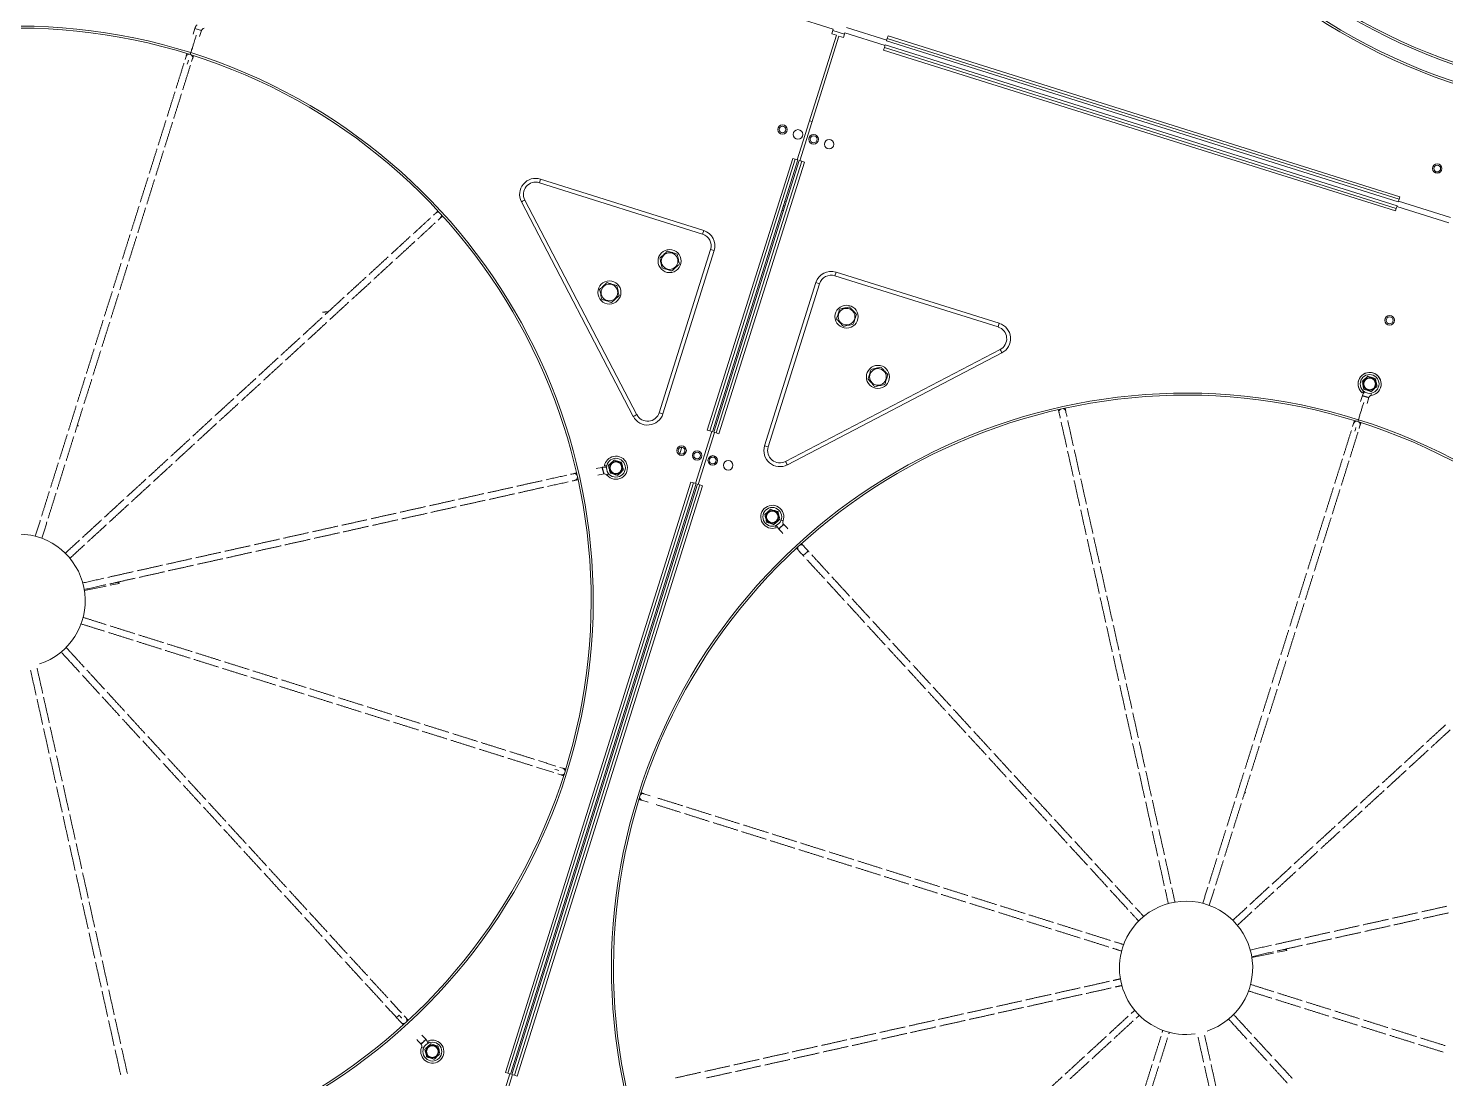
# Model space of a CAD drawing. Header units: metres. Extents: x -17822 to 152406, y -4219 to 19791.
# Drawn here: x 117004.2 to 117108.5, y 6335.2 to 6412.4 of the extents above; entities that cross this region are included whole.
import ezdxf

# ---------------------------------------------------------------- set-up
doc = ezdxf.new("R2010")
doc.units = ezdxf.units.M
doc.header["$LTSCALE"] = 100
doc.header["$MEASUREMENT"] = 0
doc.layers.get('0').update_dxf_attribs({"color": 9, "lineweight": 9})
doc.layers.add('Chiller', color=32, linetype='Continuous', lineweight=9)

# ---------------------------------------------------------------- blocks, each defined once
blk = doc.blocks.new('Chiller')
at = {"layer": 'Chiller', "linetype": 'Continuous'}
for p, q in [((447.13, -18.65), (450.09, -19.58)), ((403.01, -19.95), (403.15, -19.51)), ((403.63, -19.66), (403.15, -19.51)), ((403.62, -19.68), (403.15, -19.53)), ((403.63, -19.66), (403.49, -20.1)), ((449.99, -19.91), (450.09, -19.58)), ((450.92, -19.94), (450.06, -19.67)), ((454.03, -20.39), (451.07, -19.46)), ((403.01, -20.78), (402.97, -20.92)), ((403.01, -20.78), (403.03, -20.73)), ((403.07, -20.59), (403.03, -20.73)), ((403.07, -20.59), (403.09, -20.55)), ((403.13, -20.41), (403.09, -20.55)), ((403.13, -20.41), (403.14, -20.36)), ((403.19, -20.22), (403.14, -20.36)), ((403.19, -20.22), (403.21, -20.17)), ((403.25, -20.02), (403.21, -20.17)), ((450.32, -20.01), (447.44, -29.17)), ((450.51, -20.08), (447.64, -29.24)), ((449.99, -19.91), (450.32, -20.01)), ((450.84, -20.18), (450.51, -20.08)), ((450.84, -20.18), (450.95, -19.85)), ((453.91, -20.78), (450.95, -19.85)), ((453.92, -20.73), (453.86, -20.92)), ((453.92, -20.73), (491.56, -32.56)), ((454.01, -20.44), (454.07, -20.25)), ((491.65, -32.27), (454.01, -20.44)), ((454.07, -20.25), (454.13, -20.06)), ((491.71, -32.08), (454.07, -20.25)), ((454.13, -20.06), (491.77, -31.89)), ((402.44, -21.79), (402.5, -21.58)), ((402.67, -21.86), (402.63, -22.01)), ((402.81, -21.43), (402.85, -21.29)), ((402.9, -21.15), (402.85, -21.29)), ((402.9, -21.15), (402.91, -21.1)), ((402.96, -20.96), (402.91, -21.1)), ((402.98, -21.73), (402.91, -21.94)), ((402.96, -20.96), (402.97, -20.92)), ((453.86, -20.92), (453.8, -21.11)), ((491.44, -32.94), (453.8, -21.11)), ((453.86, -20.92), (491.5, -32.75)), ((402.63, -22.01), (402.58, -22.15)), ((448.54, -26.37), (448.34, -26.31)), ((447.11, -29.07), (440.82, -49.05)), ((447.3, -29.13), (441.02, -49.11)), ((447.11, -29.07), (447.3, -29.13)), ((447.3, -29.13), (447.49, -29.19)), ((447.49, -29.19), (441.21, -49.17)), ((441.3, -49.2), (447.58, -29.22)), ((441.49, -49.26), (447.78, -29.28)), ((441.68, -49.32), (447.97, -29.34)), ((447.78, -29.28), (447.58, -29.22)), ((447.97, -29.34), (447.78, -29.28)), ((428.56, -30.59), (428.48, -30.86)), ((440.48, -34.64), (428.48, -30.86)), ((428.56, -30.59), (440.57, -34.37)), ((435.39, -48.05), (427.16, -32.27)), ((427.41, -32.14), (435.64, -47.92)), ((446.62, -32.27), (446.53, -32.24)), ((491.71, -32.08), (491.65, -32.27)), ((491.66, -32.22), (495.48, -33.42)), ((491.71, -32.08), (491.77, -31.89)), ((446.32, -32.91), (446.41, -32.94)), ((446.36, -32.77), (446.46, -32.8)), ((446.41, -32.62), (446.5, -32.65)), ((446.53, -32.56), (446.44, -32.53)), ((491.44, -32.94), (491.5, -32.75)), ((491.5, -32.75), (491.56, -32.56)), ((495.36, -33.81), (491.54, -32.61)), ((440.57, -34.37), (440.48, -34.64)), ((437.3, -47.77), (441.07, -35.77)), ((441.34, -35.85), (437.57, -47.86)), ((441.07, -35.77), (441.34, -35.85)), ((450.3, -37.43), (450.21, -37.7)), ((450.3, -37.43), (462.3, -41.2)), ((445.04, -50.21), (448.81, -38.2)), ((445.31, -50.29), (449.08, -38.29)), ((449.08, -38.29), (448.81, -38.2)), ((450.21, -37.7), (462.22, -41.47)), ((462.3, -41.2), (462.22, -41.47)), ((462.37, -43.13), (446.58, -51.36)), ((462.5, -43.38), (446.72, -51.61)), ((488.87, -46.94), (489.01, -46.5)), ((489.48, -46.67), (489, -46.52)), ((489.49, -46.65), (489.01, -46.5)), ((489.49, -46.65), (489.35, -47.09)), ((437.3, -47.77), (437.57, -47.86)), ((488.81, -47.95), (488.83, -47.91)), ((488.87, -47.77), (488.83, -47.91)), ((488.87, -47.77), (488.89, -47.72)), ((488.93, -47.58), (488.89, -47.72)), ((488.93, -47.58), (488.94, -47.54)), ((488.99, -47.4), (488.94, -47.54)), ((488.99, -47.4), (489, -47.35)), ((489.05, -47.21), (489, -47.35)), ((489.05, -47.21), (489.06, -47.16)), ((489.11, -47.01), (489.06, -47.16)), ((488.29, -48.78), (488.36, -48.57)), ((488.53, -48.85), (488.49, -49)), ((488.67, -48.42), (488.71, -48.28)), ((488.76, -48.14), (488.71, -48.28)), ((488.76, -48.14), (488.77, -48.09)), ((488.81, -47.95), (488.77, -48.09)), ((488.83, -48.72), (488.77, -48.93)), ((439.96, -52.97), (441.16, -49.16)), ((440.15, -53.04), (441.35, -49.22)), ((440.82, -49.05), (441.02, -49.11)), ((441.02, -49.11), (441.21, -49.17)), ((441.49, -49.26), (441.3, -49.2)), ((441.68, -49.32), (441.49, -49.26)), ((488.49, -49), (488.44, -49.14)), ((438.82, -50.78), (438.96, -50.31)), ((445.31, -50.29), (445.04, -50.21)), ((441.39, -51.59), (441.47, -51.35)), ((441.47, -51.35), (441.54, -51.12)), ((439.63, -52.87), (425.98, -96.28)), ((439.82, -52.93), (426.17, -96.34)), ((440.01, -52.99), (426.36, -96.4)), ((426.46, -96.43), (440.1, -53.02)), ((426.65, -96.49), (440.29, -53.08)), ((426.84, -96.55), (440.48, -53.14)), ((433.45, -52.36), (433.57, -52.26)), ((439.82, -52.93), (439.63, -52.87)), ((439.82, -52.93), (440.01, -52.99)), ((440.29, -53.08), (440.1, -53.02)), ((440.29, -53.08), (440.48, -53.14)), ((396.6, -60.42), (396.52, -60.44)), ((397.46, -60.25), (396.9, -60.36)), ((396.92, -60.46), (397.58, -60.32)), ((397.56, -60.21), (397.58, -60.32)), ((395.03, -60.85), (396.62, -60.52)), ((429.77, -74.04), (429.63, -74)), ((429.99, -73.85), (430.2, -73.91)), ((429.77, -74.04), (429.92, -74.09)), ((430.05, -74.39), (429.84, -74.32)), ((436.17, -75.79), (436.64, -75.94)), ((436.49, -76.41), (436.02, -76.27)), ((480.88, -87.84), (482.48, -87.51)), ((482.46, -87.41), (482.38, -87.43)), ((483.32, -87.24), (482.75, -87.35)), ((482.77, -87.45), (483.44, -87.31)), ((483.41, -87.2), (483.44, -87.31)), ((425.11, -100.2), (426.31, -96.38)), ((425.31, -100.26), (426.51, -96.44)), ((425.98, -96.28), (426.17, -96.34)), ((426.17, -96.34), (426.36, -96.4)), ((426.65, -96.49), (426.46, -96.43)), ((426.84, -96.55), (426.65, -96.49))]:
    blk.add_line(p, q, dxfattribs=at)
at = {"layer": 'Chiller', "linetype": 'Continuous', "flags": 128}
for points in [[(427.16, -32.27), (427.17, -32.26), (427.2, -32.25), (427.22, -32.24), (427.25, -32.22), (427.29, -32.2), (427.33, -32.18), (427.37, -32.16), (427.41, -32.14)], [(420.7, -33.25), (420.74, -33.21), (420.78, -33.17), (420.82, -33.14), (420.85, -33.11), (420.86, -33.1)], [(421.2, -33.46), (421.18, -33.48), (421.16, -33.5), (421.12, -33.54), (421.07, -33.58), (421.04, -33.62)], [(462.5, -43.38), (462.49, -43.36), (462.48, -43.34), (462.46, -43.31), (462.45, -43.28), (462.43, -43.25), (462.41, -43.21), (462.39, -43.17), (462.37, -43.13)], [(488.98, -46.3), (489, -46.29), (489.03, -46.25), (489.08, -46.19)], [(435.64, -47.92), (435.6, -47.94), (435.56, -47.96), (435.52, -47.98), (435.49, -48), (435.45, -48.02), (435.43, -48.03), (435.41, -48.04), (435.39, -48.05)], [(466.79, -48.17), (466.79, -48.16), (466.77, -48.08), (466.75, -48), (466.74, -47.93), (466.72, -47.87), (466.71, -47.82), (466.7, -47.79), (466.7, -47.77)], [(467.19, -47.66), (467.19, -47.68), (467.2, -47.72), (467.21, -47.76), (467.22, -47.83), (467.24, -47.89), (467.26, -47.97), (467.27, -48.05), (467.28, -48.06)], [(432.66, -51.88), (432.78, -51.86), (432.95, -51.82), (433.12, -51.78)], [(433.21, -52.27), (433.2, -52.26), (433.19, -52.2), (433.17, -52.12), (433.15, -52.03), (433.13, -51.94), (433.11, -51.86), (433.1, -51.81), (433.1, -51.79)], [(433.22, -52.27), (433.22, -52.25), (433.21, -52.2), (433.19, -52.12), (433.17, -52.03), (433.15, -51.93), (433.13, -51.85), (433.12, -51.8), (433.12, -51.78), (433.12, -51.78)], [(433.27, -51.66), (433.29, -51.67), (433.34, -51.68), (433.42, -51.69), (433.43, -51.69)], [(446.58, -51.36), (446.61, -51.4), (446.63, -51.44), (446.65, -51.48), (446.66, -51.51), (446.68, -51.55), (446.7, -51.57), (446.71, -51.59), (446.72, -51.61)], [(430.78, -52.3), (430.82, -52.29), (430.88, -52.28), (430.93, -52.27), (430.97, -52.26), (430.99, -52.26)], [(431.1, -52.74), (431.08, -52.75), (431.04, -52.76), (430.99, -52.77), (430.93, -52.78), (430.89, -52.79)], [(433.22, -52.27), (433.05, -52.31), (432.89, -52.34), (432.77, -52.37)], [(446.44, -55.97), (446.43, -55.99), (446.39, -56.02), (446.33, -56.08), (446.26, -56.14), (446.19, -56.21), (446.13, -56.26), (446.09, -56.3), (446.08, -56.31), (446.08, -56.31)], [(446.46, -55.99), (446.44, -56), (446.4, -56.04), (446.34, -56.09), (446.27, -56.16), (446.2, -56.22), (446.14, -56.28), (446.1, -56.31), (446.09, -56.32), (446.09, -56.32)], [(446.41, -55.73), (446.39, -55.72), (446.34, -55.7), (446.26, -55.68), (446.26, -55.68)], [(446.44, -55.97), (446.56, -56.1), (446.68, -56.22), (446.76, -56.31)], [(446.39, -56.65), (446.31, -56.56), (446.19, -56.44), (446.08, -56.31)], [(447.88, -58.28), (447.82, -58.21), (447.77, -58.15), (447.71, -58.09), (447.66, -58.04), (447.62, -57.99), (447.59, -57.96), (447.56, -57.93), (447.55, -57.91)], [(448.25, -57.94), (448.24, -57.95), (448.2, -57.99), (448.14, -58.04), (448.07, -58.11), (448, -58.17), (447.94, -58.23), (447.9, -58.26), (447.88, -58.28), (447.88, -58.28)], [(447.92, -57.58), (447.93, -57.59), (447.96, -57.62), (447.99, -57.66), (448.03, -57.7), (448.08, -57.75), (448.13, -57.81), (448.19, -57.88), (448.25, -57.94)], [(417.97, -92.24), (417.99, -92.23), (418.03, -92.19), (418.09, -92.14), (418.16, -92.07)], [(418.31, -92.6), (418.29, -92.59), (418.27, -92.56), (418.23, -92.52), (418.19, -92.48), (418.14, -92.43), (418.09, -92.37), (418.03, -92.31), (417.97, -92.24)], [(418.25, -92.17), (418.21, -92.13), (418.17, -92.09), (418.15, -92.07), (418.14, -92.06)], [(418.35, -92.28), (418.34, -92.27), (418.32, -92.25), (418.29, -92.21), (418.25, -92.17)], [(418.53, -92.11), (418.56, -92.14), (418.6, -92.19), (418.64, -92.22), (418.66, -92.25), (418.68, -92.27)], [(419.84, -93.53), (419.92, -93.62), (420.03, -93.74), (420.15, -93.87)], [(419.78, -94.21), (419.66, -94.08), (419.55, -93.96), (419.47, -93.87)], [(419.77, -94.19), (419.78, -94.18), (419.82, -94.14), (419.88, -94.09), (419.95, -94.02), (420.02, -93.96), (420.08, -93.91), (420.12, -93.87), (420.13, -93.86)], [(419.78, -94.21), (419.79, -94.19), (419.83, -94.16), (419.89, -94.1), (419.96, -94.04), (420.03, -93.97), (420.09, -93.92), (420.13, -93.88), (420.15, -93.87), (420.15, -93.87)], [(419.82, -94.45), (419.83, -94.46), (419.89, -94.48), (419.96, -94.5), (419.96, -94.5)], [(420.33, -93.95), (420.33, -93.96), (420.35, -94.01), (420.38, -94.09), (420.38, -94.09)]]:
    blk.add_lwpolyline(points, dxfattribs=at)
at = {"layer": 'Chiller', "linetype": 'Continuous'}
for centre, radius in [((446.36, -26.95), 0.35), ((446.36, -26.95), 0.25), ((447.5, -27.31), 0.35), ((448.65, -27.67), 0.35), ((448.65, -27.67), 0.25), ((449.79, -28.03), 0.35), ((494.51, -29.82), 0.35), ((494.51, -29.82), 0.25), ((438.06, -36.62), 0.85), ((438.06, -36.62), 0.612), ((433.63, -38.93), 0.85), ((433.63, -38.93), 0.612), ((451.07, -40.71), 0.85), ((451.07, -40.71), 0.612), ((491.01, -40.98), 0.35), ((491.01, -40.98), 0.25), ((453.38, -45.14), 0.85), ((453.38, -45.14), 0.612), ((489.54, -45.66), 0.693), ((489.54, -45.66), 0.693), ((489.54, -45.66), 0.477), ((489.54, -45.66), 0.477), ((489.54, -45.66), 0.425), ((489.54, -45.66), 0.425), ((438.94, -50.56), 0.35), ((438.94, -50.56), 0.25), ((440.08, -50.92), 0.35), ((440.08, -50.92), 0.25), ((441.23, -51.28), 0.35), ((441.23, -51.28), 0.25), ((434.11, -51.82), 0.693), ((434.11, -51.82), 0.477), ((434.11, -51.82), 0.425), ((442.37, -51.64), 0.35), ((442.37, -51.64), 0.35), ((445.61, -55.43), 0.693), ((445.61, -55.43), 0.477), ((445.61, -55.43), 0.425), ((420.61, -94.75), 0.693), ((420.61, -94.75), 0.477), ((420.61, -94.75), 0.425)]:
    blk.add_circle(centre, radius, dxfattribs=at)
for centre, radius, start, end in [((509.48, 17.78), 43.58, 72.5493, 252.5493), ((509.48, 17.78), 43.43, 72.5493, 252.5493), ((509.48, 17.78), 42.25, 72.5493, 252.5493), ((509.48, 17.78), 42.1, 72.5493, 252.5493), ((390.18, -61.6), 42.25, 72.5493, 252.5493), ((390.18, -61.6), 42.1, 72.5493, 252.5493), ((403.86, -19.75), 0.75, 138.0303, 162.5493), ((403.86, -19.75), 0.25, 99.5849, 162.5493), ((390.18, -61.6), 42.25, 252.5493, 72.5493), ((390.18, -61.6), 42.1, 252.5493, 72.5493), ((402.73, -21.66), 0.247, 87.1461, 162.1932), ((402.74, -21.66), 0.247, 342.9171, 57.9406), ((428.21, -31.72), 1.18, 72.5493, 207.5493), ((428.21, -31.72), 0.9, 72.5493, 207.5493), ((421.03, -33.28), 0.246, 64.7213, 132.321), ((421.03, -33.28), 0.246, 312.7765, 20.3671), ((440.21, -35.5), 1.18, 342.5493, 72.5493), ((440.21, -35.5), 0.9, 342.5493, 72.5493), ((449.94, -38.56), 1.18, 72.5493, 162.5493), ((449.94, -38.56), 0.9, 72.5493, 162.5493), ((461.95, -42.33), 0.9, 297.5493, 72.5493), ((461.95, -42.33), 1.18, 297.5493, 72.5493), ((489.54, -45.66), 0.85, 342.5493, 225.5136), ((489.54, -45.66), 0.85, 279.5849, 162.5493), ((489.54, -45.66), 0.85, 162.5493, 229.5849), ((476.04, -88.59), 42.25, 72.5493, 252.5493), ((476.04, -88.59), 42.1, 72.5493, 252.5493), ((489.72, -46.74), 0.75, 138.0303, 162.5493), ((489.72, -46.74), 0.25, 99.5849, 162.5493), ((547.22, -36.71), 58.37, 189.4985, 189.6526), ((436.44, -47.5), 1.18, 207.5493, 342.5493), ((436.44, -47.5), 0.9, 207.5493, 342.5493), ((466.94, -47.71), 0.246, 124.7111, 192.3423), ((466.95, -47.71), 0.246, 12.7828, 80.372), ((476.04, -88.59), 42.25, 252.5493, 72.5493), ((476.04, -88.59), 42.1, 252.5493, 72.5493), ((488.59, -48.65), 0.247, 87.1461, 162.1932), ((488.6, -48.65), 0.247, 342.9171, 57.9406), ((434.11, -51.82), 0.85, 102.5493, 169.5849), ((434.11, -51.82), 0.85, 219.5849, 102.5493), ((446.17, -50.56), 1.18, 162.5493, 297.5493), ((446.17, -50.56), 0.9, 162.5493, 297.5493), ((433.26, -52.52), 0.75, 78.0285, 102.5493), ((431.04, -52.5), 0.247, 27.1522, 102.1873), ((431.04, -52.5), 0.247, 282.9019, 357.96), ((433.26, -52.52), 0.25, 39.5849, 102.5493), ((445.61, -55.43), 0.85, 339.5849, 289.5849), ((377.68, -80.42), 72.38, 19.5208, 19.6451), ((446.64, -55.82), 0.75, 198.0321, 222.5493), ((446.64, -55.82), 0.25, 159.5849, 222.5493), ((390.18, -61.6), 4.9, 288.3885, 162.5493), ((447.73, -57.75), 0.247, 147.1283, 222.2069), ((447.74, -57.74), 0.247, 42.8921, 117.9654), ((397.48, -60.34), 0.1, 11.6593, 101.6593), ((430.13, -74.15), 0.246, 4.7137, 72.3284), ((430.13, -74.16), 0.246, 252.7701, 320.3849), ((436.1, -76.03), 0.246, 184.7216, 252.3205), ((436.1, -76.02), 0.246, 72.778, 140.3769), ((476.04, -88.59), 4.9, 288.3885, 162.5493), ((476.04, -88.59), 4.9, 162.5493, 277.9493), ((483.34, -87.33), 0.1, 11.6593, 101.6593), ((418.49, -92.44), 0.247, 222.9096, 297.9468), ((418.49, -92.43), 0.247, 327.1381, 42.1975), ((420.61, -94.75), 0.85, 159.5849, 109.5849), ((419.58, -94.36), 0.25, 339.5849, 42.5493), ((419.58, -94.36), 0.75, 18.0321, 42.5493)]:
    blk.add_arc(centre, radius, start, end, dxfattribs=at)
for points in [[(402.5, -21.58), (402.57, -21.36)], [(403.05, -21.51), (402.98, -21.73)], [(401.77, -23.9), (402.34, -22.08)], [(402.82, -22.22), (402.25, -24.04)], [(401.11, -25.99), (401.68, -24.18)], [(402.16, -24.33), (401.59, -26.14)], [(400.45, -28.09), (401.02, -26.28)], [(401.5, -26.42), (400.93, -28.24)], [(399.79, -30.19), (400.36, -28.38)], [(400.84, -28.52), (400.27, -30.34)], [(399.13, -32.29), (399.7, -30.48)], [(400.18, -30.62), (399.61, -32.44)], [(398.47, -34.39), (399.04, -32.58)], [(399.52, -32.72), (398.95, -34.54)], [(420.86, -33.1), (421.03, -32.94)], [(421.37, -33.31), (421.2, -33.46)], [(419.2, -34.62), (420.48, -33.45)], [(420.81, -33.82), (419.55, -34.98)], [(397.81, -36.49), (398.38, -34.67)], [(398.86, -34.82), (398.29, -36.63)], [(417.59, -36.1), (418.98, -34.82)], [(419.33, -35.18), (417.93, -36.47)], [(415.96, -37.6), (417.36, -36.31)], [(397.15, -38.59), (397.72, -36.78)], [(398.2, -36.91), (397.63, -38.73)], [(417.7, -36.67), (416.3, -37.96)], [(414.34, -39.08), (415.74, -37.8)], [(416.09, -38.16), (414.68, -39.45)], [(396.49, -40.68), (397.07, -38.87)], [(397.54, -39.02), (396.97, -40.83)], [(412.72, -40.57), (414.12, -39.28)], [(412.96, -40.35), (412.53, -40.38)], [(414.47, -39.64), (413.06, -40.93)], [(395.83, -42.78), (396.4, -40.98)], [(396.88, -41.12), (396.31, -42.93)], [(411.1, -42.06), (412.5, -40.77)], [(412.85, -41.13), (411.45, -42.42)], [(409.47, -43.55), (410.88, -42.26)], [(411.22, -42.62), (409.82, -43.91)], [(395.17, -44.89), (395.74, -43.07)], [(396.22, -43.22), (395.65, -45.02)], [(407.86, -45.03), (409.26, -43.74)], [(409.6, -44.11), (408.2, -45.39)], [(394.51, -46.98), (395.08, -45.17)], [(395.57, -45.31), (394.99, -47.12)], [(406.24, -46.52), (407.64, -45.24)], [(407.98, -45.6), (406.58, -46.88)], [(404.61, -48.01), (406.02, -46.72)], [(393.85, -49.09), (394.42, -47.27)], [(394.9, -47.41), (394.34, -49.22)], [(406.36, -47.09), (404.96, -48.37)], [(466.7, -47.77), (466.65, -47.55)], [(467.14, -47.44), (467.19, -47.66)], [(394.58, -48.74), (394.53, -48.7)], [(402.99, -49.5), (404.39, -48.21)], [(404.74, -48.57), (403.34, -49.85)], [(467.27, -50.31), (466.85, -48.46)], [(467.34, -48.35), (467.75, -50.21)], [(488.36, -48.57), (488.43, -48.35)], [(488.9, -48.5), (488.83, -48.72)], [(393.19, -51.19), (393.76, -49.37)], [(394.24, -49.51), (393.68, -51.32)], [(401.37, -50.99), (402.78, -49.7)], [(487.63, -50.89), (488.2, -49.07)], [(488.68, -49.21), (488.11, -51.03)], [(403.12, -50.06), (401.72, -51.34)], [(467.75, -52.47), (467.33, -50.61)], [(467.82, -50.5), (468.23, -52.35)], [(392.53, -53.28), (393.1, -51.47)], [(393.58, -51.61), (393.02, -53.42)], [(399.75, -52.48), (401.15, -51.19)], [(401.5, -51.55), (400.1, -52.83)], [(486.97, -52.98), (487.54, -51.17)], [(488.02, -51.32), (487.45, -53.13)], [(398.13, -53.96), (399.54, -52.67)], [(399.88, -53.04), (398.48, -54.32)], [(426.83, -53.18), (428.68, -52.77)], [(428.98, -52.7), (430.49, -52.37)], [(430.6, -52.86), (429.09, -53.19)], [(430.99, -52.26), (431.22, -52.2)], [(431.33, -52.69), (431.1, -52.74)], [(468.22, -54.62), (467.81, -52.76)], [(468.3, -52.64), (468.71, -54.5)], [(391.87, -55.39), (392.44, -53.57)], [(392.93, -53.7), (392.36, -55.52)], [(396.51, -55.45), (397.91, -54.16)], [(422.54, -54.14), (424.4, -53.72)], [(424.69, -53.66), (426.54, -53.25)], [(426.66, -53.73), (424.8, -54.15)], [(428.8, -53.25), (426.95, -53.67)], [(486.31, -55.08), (486.88, -53.27)], [(487.36, -53.41), (486.79, -55.23)], [(398.26, -54.52), (396.86, -55.81)], [(416.1, -55.57), (417.95, -55.16)], [(418.24, -55.09), (420.1, -54.68)], [(420.22, -55.17), (418.36, -55.58)], [(420.39, -54.62), (422.24, -54.2)], [(422.36, -54.69), (420.51, -55.1)], [(424.5, -54.21), (422.65, -54.62)], [(468.7, -56.76), (468.29, -54.91)], [(468.77, -54.79), (469.19, -56.65)], [(391.41, -56.85), (391.78, -55.68)], [(392.27, -55.8), (391.89, -57)], [(394.89, -56.94), (396.29, -55.65)], [(396.64, -56.01), (395.24, -57.29)], [(411.8, -56.53), (413.66, -56.11)], [(413.95, -56.05), (415.8, -55.64)], [(415.92, -56.12), (414.06, -56.54)], [(418.07, -55.64), (416.21, -56.06)], [(485.65, -57.18), (486.22, -55.37)], [(486.7, -55.51), (486.13, -57.33)], [(393.62, -58.1), (394.66, -57.15)], [(407.51, -57.48), (409.36, -57.07)], [(409.66, -57), (411.51, -56.59)], [(411.63, -57.08), (409.77, -57.49)], [(413.78, -56.6), (411.92, -57.01)], [(469.18, -58.91), (468.77, -57.06)], [(469.25, -56.95), (469.67, -58.8)], [(395.02, -57.49), (393.96, -58.47)], [(403.21, -58.44), (405.06, -58.03)], [(405.36, -57.96), (407.22, -57.55)], [(407.33, -58.03), (405.48, -58.45)], [(409.48, -57.56), (407.62, -57.97)], [(447.55, -57.91), (447.39, -57.74)], [(447.76, -57.4), (447.92, -57.58)], [(447.94, -58.35), (447.88, -58.28)], [(448.25, -57.94), (448.31, -58.01)], [(448.52, -58.23), (449.8, -59.63)], [(484.99, -59.28), (485.56, -57.47)], [(486.04, -57.61), (485.47, -59.43)], [(398.91, -59.4), (400.77, -58.98)], [(401.06, -58.92), (402.92, -58.5)], [(403.04, -58.99), (401.18, -59.4)], [(405.19, -58.51), (403.33, -58.92)], [(449.44, -59.97), (448.14, -58.56)], [(469.66, -61.06), (469.25, -59.21)], [(469.73, -59.08), (470.14, -60.94)], [(394.91, -60.29), (396.46, -59.94)], [(396.6, -60.42), (395.01, -60.78)], [(396.75, -59.88), (398.61, -59.46)], [(398.75, -59.94), (396.9, -60.36)], [(400.9, -59.47), (399.04, -59.88)], [(450.92, -61.59), (449.64, -60.19)], [(450, -59.85), (451.29, -61.25)], [(484.33, -61.38), (484.9, -59.57)], [(485.38, -59.71), (484.81, -61.53)], [(451.49, -61.47), (452.78, -62.87)], [(470.14, -63.21), (469.72, -61.36)], [(470.21, -61.24), (470.62, -63.09)], [(452.41, -63.21), (451.13, -61.81)], [(483.67, -63.48), (484.24, -61.66)], [(484.72, -61.81), (484.15, -63.62)], [(396.5, -63.84), (394.78, -63.3)], [(394.93, -62.82), (396.63, -63.36)], [(396.92, -63.45), (398.73, -64.02)], [(453.9, -64.84), (452.62, -63.44)], [(452.98, -63.09), (454.27, -64.49)], [(470.61, -65.35), (470.2, -63.5)], [(470.69, -63.39), (471.1, -65.23)], [(398.6, -64.5), (396.79, -63.93)], [(400.69, -65.16), (398.88, -64.59)], [(399.01, -64.11), (400.83, -64.68)], [(483.01, -65.58), (483.58, -63.77)], [(484.06, -63.9), (483.49, -65.72)], [(394.66, -66.84), (393.31, -65.37)], [(393.68, -65.03), (395, -66.48)], [(402.79, -65.82), (400.97, -65.25)], [(401.11, -64.77), (402.94, -65.34)], [(403.22, -65.43), (405.03, -66)], [(455.39, -66.45), (454.1, -65.06)], [(454.46, -64.71), (455.75, -66.11)], [(471.09, -67.5), (470.68, -65.65)], [(471.16, -65.53), (471.58, -67.38)], [(391.47, -68.54), (391.06, -66.7)], [(391.54, -66.55), (391.96, -68.42)], [(395.21, -66.7), (396.49, -68.1)], [(404.88, -66.48), (403.08, -65.91)], [(406.99, -67.14), (405.17, -66.57)], [(405.32, -66.09), (407.13, -66.66)], [(456.88, -68.08), (455.59, -66.67)], [(455.96, -66.33), (457.24, -67.73)], [(482.35, -67.67), (482.92, -65.86)], [(483.4, -66.01), (482.83, -67.82)], [(396.14, -68.46), (394.86, -67.06)], [(409.09, -67.8), (407.27, -67.23)], [(407.41, -66.75), (409.23, -67.32)], [(409.52, -67.41), (411.32, -67.98)], [(471.64, -67.68), (472.06, -69.53)], [(392.02, -68.7), (392.44, -70.57)], [(397.62, -70.07), (396.34, -68.67)], [(396.7, -68.32), (397.99, -69.73)], [(411.18, -68.46), (409.37, -67.89)], [(413.28, -69.12), (411.47, -68.55)], [(411.61, -68.07), (413.42, -68.64)], [(413.71, -68.73), (415.53, -69.3)], [(458.36, -69.7), (457.08, -68.29)], [(457.44, -67.95), (458.73, -69.35)], [(471.57, -69.65), (471.16, -67.8)], [(481.69, -69.77), (482.26, -67.97)], [(482.74, -68.11), (482.17, -69.92)], [(391.95, -70.69), (391.54, -68.84)], [(415.38, -69.78), (413.57, -69.21)], [(415.82, -69.39), (417.62, -69.96)], [(458.93, -69.57), (460.21, -70.97)], [(472.12, -69.83), (472.53, -71.68)], [(392.5, -70.87), (392.92, -72.72)], [(399.11, -71.7), (397.83, -70.3)], [(398.19, -69.95), (399.47, -71.35)], [(417.47, -70.44), (415.67, -69.87)], [(419.58, -71.1), (417.76, -70.53)], [(417.91, -70.05), (419.72, -70.62)], [(420, -70.71), (421.83, -71.28)], [(459.85, -71.32), (458.57, -69.92)], [(472.05, -71.79), (471.63, -69.94)], [(481.03, -71.88), (481.6, -70.06)], [(482.08, -70.21), (481.51, -72.01)], [(493.71, -72.02), (495.12, -70.73)], [(392.43, -72.84), (392.02, -70.99)], [(400.6, -73.31), (399.32, -71.91)], [(399.68, -71.57), (400.97, -72.97)], [(421.68, -71.76), (419.86, -71.19)], [(423.77, -72.42), (421.97, -71.85)], [(422.11, -71.37), (423.92, -71.94)], [(461.34, -72.93), (460.05, -71.54)], [(460.42, -71.2), (461.7, -72.59)], [(495.46, -71.1), (494.06, -72.38)], [(425.87, -73.08), (424.06, -72.51)], [(424.21, -72.03), (426.02, -72.6)], [(426.31, -72.69), (428.13, -73.26)], [(461.91, -72.82), (463.19, -74.22)], [(472.53, -73.95), (472.11, -72.1)], [(472.6, -71.97), (473.01, -73.83)], [(480.37, -73.97), (480.94, -72.16)], [(481.42, -72.3), (480.85, -74.11)], [(492.1, -73.51), (493.49, -72.23)], [(493.84, -72.59), (492.44, -73.87)], [(392.91, -74.98), (392.5, -73.13)], [(392.98, -73.01), (393.39, -74.87)], [(402.09, -74.94), (400.81, -73.54)], [(401.16, -73.19), (402.45, -74.59)], [(427.97, -73.74), (426.16, -73.17)], [(429.55, -74.23), (428.26, -73.83)], [(428.41, -73.35), (429.7, -73.76)], [(430.2, -73.91), (430.42, -73.98)], [(462.82, -74.56), (461.54, -73.16)], [(490.47, -75), (491.88, -73.71)], [(402.65, -74.81), (403.94, -76.21)], [(430.27, -74.46), (430.05, -74.39)], [(464.32, -76.18), (463.03, -74.78)], [(463.39, -74.43), (464.68, -75.84)], [(473, -76.1), (472.59, -74.24)], [(473.08, -74.12), (473.49, -75.98)], [(479.71, -76.08), (480.28, -74.26)], [(480.76, -74.4), (480.19, -76.21)], [(492.22, -74.08), (490.82, -75.36)], [(393.39, -77.14), (392.97, -75.28)], [(393.46, -75.16), (393.87, -77.01)], [(403.57, -76.55), (402.29, -75.15)], [(435.95, -75.72), (436.17, -75.79)], [(464.88, -76.06), (466.17, -77.46)], [(480.44, -75.73), (480.39, -75.69)], [(488.85, -76.49), (490.25, -75.2)], [(490.6, -75.56), (489.2, -76.84)], [(405.07, -78.18), (403.78, -76.77)], [(404.14, -76.43), (405.43, -77.83)], [(436.02, -76.27), (435.8, -76.2)], [(438.87, -77.16), (437.06, -76.59)], [(437.19, -76.11), (439.02, -76.68)], [(439.3, -76.77), (441.11, -77.34)], [(465.8, -77.8), (464.51, -76.4)], [(473.48, -78.25), (473.07, -76.38)], [(473.56, -76.27), (473.97, -78.11)], [(479.05, -78.18), (479.62, -76.36)], [(480.1, -76.5), (479.53, -78.31)], [(487.23, -77.98), (488.63, -76.69)], [(488.98, -77.05), (487.58, -78.33)], [(393.86, -79.28), (393.45, -77.43)], [(393.94, -77.31), (394.35, -79.16)], [(405.63, -78.06), (406.91, -79.45)], [(440.96, -77.82), (439.16, -77.25)], [(443.07, -78.48), (441.25, -77.91)], [(441.4, -77.43), (443.21, -78)], [(443.5, -78.09), (445.32, -78.66)], [(467.29, -79.42), (466.01, -78.02)], [(466.36, -77.67), (467.65, -79.08)], [(406.55, -79.8), (405.27, -78.4)], [(445.17, -79.14), (443.35, -78.57)], [(445.6, -78.75), (447.41, -79.32)], [(473.96, -80.39), (473.55, -78.54)], [(474.03, -78.41), (474.45, -80.27)], [(478.39, -80.27), (478.96, -78.46)], [(479.44, -78.6), (478.87, -80.41)], [(485.61, -79.46), (487.01, -78.18)], [(487.36, -78.54), (485.95, -79.82)], [(394.34, -81.43), (393.93, -79.57)], [(394.42, -79.46), (394.83, -81.31)], [(408.04, -81.42), (406.75, -80.02)], [(407.12, -79.67), (408.41, -81.08)], [(447.26, -79.8), (445.45, -79.23)], [(449.37, -80.46), (447.55, -79.89)], [(447.69, -79.41), (449.5, -79.98)], [(449.79, -80.07), (451.61, -80.64)], [(468.78, -81.04), (467.49, -79.64)], [(467.86, -79.3), (469.14, -80.69)], [(483.98, -80.95), (485.39, -79.66)], [(485.73, -80.03), (484.34, -81.31)], [(408.6, -81.29), (409.89, -82.69)], [(451.46, -81.12), (449.65, -80.55)], [(453.56, -81.78), (451.75, -81.21)], [(451.9, -80.73), (453.7, -81.3)], [(470.27, -82.67), (468.98, -81.26)], [(469.34, -80.92), (470.63, -82.32)], [(474.44, -82.55), (474.03, -80.69)], [(474.51, -80.57), (474.92, -82.41)], [(477.73, -82.38), (478.3, -80.56)], [(478.79, -80.69), (478.21, -82.51)], [(482.37, -82.44), (483.77, -81.15)], [(394.82, -83.57), (394.41, -81.72)], [(394.89, -81.6), (395.31, -83.46)], [(409.52, -83.04), (408.25, -81.64)], [(455.66, -82.44), (453.84, -81.87)], [(453.99, -81.39), (455.8, -81.96)], [(456.09, -82.05), (457.91, -82.62)], [(484.12, -81.51), (482.71, -82.8)], [(411.02, -84.66), (409.73, -83.26)], [(410.1, -82.92), (411.38, -84.32)], [(457.76, -83.1), (455.95, -82.53)], [(459.85, -83.76), (458.04, -83.19)], [(458.19, -82.71), (460, -83.28)], [(460.28, -83.37), (462.09, -83.94)], [(471.76, -84.29), (470.47, -82.89)], [(470.83, -82.54), (472.11, -83.93)], [(474.73, -83.86), (474.51, -82.84)], [(474.99, -82.71), (475.22, -83.75)], [(477.27, -83.84), (477.64, -82.66)], [(478.13, -82.79), (477.75, -83.99)], [(480.74, -83.93), (482.14, -82.64)], [(482.5, -83), (481.1, -84.28)], [(395.3, -85.72), (394.88, -83.87)], [(395.37, -83.75), (395.78, -85.61)], [(461.96, -84.42), (460.14, -83.85)], [(462.38, -84.03), (464.2, -84.6)], [(472.32, -84.16), (472.92, -84.81)], [(479.48, -85.09), (480.52, -84.14)], [(493.37, -84.47), (495.21, -84.06)], [(412.5, -86.28), (411.22, -84.88)], [(411.58, -84.53), (412.87, -85.94)], [(464.05, -85.08), (462.24, -84.51)], [(466.15, -85.74), (464.34, -85.17)], [(464.48, -84.69), (466.3, -85.26)], [(466.58, -85.35), (468.39, -85.92)], [(472.55, -85.15), (471.96, -84.51)], [(480.88, -84.48), (479.82, -85.46)], [(489.06, -85.43), (490.92, -85.02)], [(491.22, -84.95), (493.07, -84.54)], [(493.19, -85.02), (491.33, -85.44)], [(495.34, -84.55), (493.48, -84.96)], [(395.78, -87.87), (395.36, -86.02)], [(395.85, -85.9), (396.26, -87.75)], [(413.99, -87.91), (412.71, -86.5)], [(413.07, -86.16), (414.35, -87.56)], [(468.26, -86.4), (466.44, -85.83)], [(470.36, -87.06), (468.55, -86.49)], [(468.67, -86.01), (470.49, -86.58)], [(482.61, -86.87), (484.47, -86.45)], [(484.77, -86.39), (486.62, -85.97)], [(486.75, -86.46), (484.9, -86.87)], [(486.92, -85.91), (488.77, -85.49)], [(488.9, -85.98), (487.04, -86.39)], [(491.05, -85.5), (489.19, -85.91)], [(471.3, -87.36), (470.65, -87.15)], [(470.77, -86.67), (471.45, -86.88)], [(480.76, -87.28), (482.32, -86.93)], [(482.46, -87.41), (480.87, -87.77)], [(484.61, -86.93), (482.75, -87.35)], [(396.26, -90.02), (395.84, -88.17)], [(396.33, -88.04), (396.74, -89.9)], [(415.47, -89.52), (414.19, -88.12)], [(414.55, -87.78), (415.85, -89.18)], [(416.04, -89.4), (417.33, -90.8)], [(468.55, -90), (470.4, -89.58)], [(470.69, -89.52), (471.21, -89.4)], [(396.73, -92.16), (396.32, -90.31)], [(396.81, -90.2), (397.22, -92.05)], [(416.97, -91.14), (415.68, -89.74)], [(464.26, -90.95), (466.11, -90.54)], [(466.41, -90.47), (468.25, -90.06)], [(468.39, -90.54), (466.53, -90.96)], [(470.54, -90.07), (468.69, -90.48)], [(471.32, -89.89), (470.83, -90)], [(482.35, -90.83), (480.63, -90.29)], [(480.78, -89.81), (482.49, -90.35)], [(482.77, -90.44), (484.59, -91.01)], [(417.97, -92.24), (417.17, -91.37)], [(417.53, -91.02), (418.33, -91.89)], [(459.96, -91.91), (461.81, -91.5)], [(462.11, -91.43), (463.97, -91.02)], [(464.09, -91.5), (462.23, -91.91)], [(466.24, -91.02), (464.38, -91.44)], [(472.01, -91.94), (472.27, -91.71)], [(484.46, -91.49), (482.64, -90.92)], [(486.55, -92.15), (484.74, -91.58)], [(484.87, -91.1), (486.69, -91.67)], [(397.21, -94.32), (396.8, -92.46)], [(397.28, -92.34), (397.7, -94.19)], [(418.47, -92.78), (418.31, -92.6)], [(418.68, -92.27), (418.84, -92.44)], [(455.68, -92.86), (457.53, -92.45)], [(457.82, -92.39), (459.67, -91.97)], [(459.79, -92.46), (457.94, -92.87)], [(461.95, -91.98), (460.09, -92.39)], [(470.39, -93.43), (471.79, -92.14)], [(472.15, -92.49), (470.75, -93.78)], [(472.6, -92.08), (472.38, -92.29)], [(480.51, -93.83), (479.17, -92.36)], [(479.53, -92.02), (480.86, -93.47)], [(488.65, -92.81), (486.83, -92.24)], [(486.97, -91.76), (488.79, -92.33)], [(489.08, -92.42), (490.88, -92.99)], [(451.37, -93.82), (453.23, -93.41)], [(453.53, -93.34), (455.38, -92.93)], [(455.5, -93.41), (453.64, -93.83)], [(457.64, -92.94), (455.78, -93.35)], [(468.78, -94.91), (470.18, -93.63)], [(473.63, -95.43), (474.2, -93.62)], [(474.68, -93.74), (474.11, -95.56)], [(474.28, -93.34), (474.33, -93.18)], [(474.81, -93.33), (474.77, -93.45)], [(477.33, -95.53), (476.92, -93.69)], [(477.4, -93.54), (477.82, -95.41)], [(481.06, -93.69), (482.35, -95.09)], [(490.74, -93.47), (488.93, -92.9)], [(492.85, -94.13), (491.03, -93.56)], [(491.18, -93.08), (492.99, -93.65)], [(493.27, -93.74), (495.09, -94.31)], [(397.69, -96.46), (397.28, -94.61)], [(397.76, -94.49), (398.18, -96.35)], [(444.93, -95.25), (446.79, -94.84)], [(447.08, -94.77), (448.94, -94.36)], [(449.05, -94.85), (447.2, -95.26)], [(449.23, -94.3), (451.09, -93.88)], [(451.2, -94.37), (449.34, -94.78)], [(453.34, -93.89), (451.49, -94.31)], [(470.52, -93.99), (469.13, -95.27)], [(482, -95.44), (480.72, -94.05)], [(494.95, -94.79), (493.13, -94.22)], [(440.64, -96.21), (442.5, -95.8)], [(442.79, -95.73), (444.65, -95.32)], [(444.76, -95.8), (442.9, -96.22)], [(446.9, -95.33), (445.05, -95.74)], [(467.16, -96.4), (468.56, -95.11)], [(468.91, -95.47), (467.5, -96.76)], [(472.97, -97.53), (473.54, -95.71)], [(474.02, -95.84), (473.45, -97.66)], [(477.81, -97.68), (477.4, -95.83)], [(477.88, -95.69), (478.29, -97.56)], [(483.48, -97.06), (482.2, -95.66)], [(482.56, -95.31), (483.85, -96.72)], [(438.49, -96.69), (440.35, -96.27)], [(442.61, -96.28), (440.76, -96.69)], [(465.53, -97.89), (466.93, -96.61)]]:
    blk.add_open_spline(points, degree=1, dxfattribs=at)
for points, knots in [([(437.34, -36.39), (437.39, -36.35), (437.49, -36.26), (437.68, -36.09), (437.81, -35.97), (437.9, -35.89)], [0, 0, 0, 0, 0.2648574, 0.5354749, 1, 1, 1, 1]), ([(437.51, -37.13), (437.49, -37.06), (437.46, -36.94), (437.41, -36.69), (437.37, -36.51), (437.34, -36.39)], [0, 0, 0, 0, 0.264857, 0.535476, 1, 1, 1, 1]), ([(437.9, -35.89), (437.93, -35.9), (438.08, -35.94), (438.32, -36.02), (438.53, -36.09), (438.61, -36.11)], [0, 0, 0, 0, 0.1321411, 0.6363088, 1, 1, 1, 1]), ([(438.61, -36.11), (438.63, -36.18), (438.66, -36.3), (438.71, -36.55), (438.75, -36.73), (438.78, -36.84)], [0, 0, 0, 0, 0.2648575, 0.5354438, 1, 1, 1, 1]), ([(438.22, -37.35), (438.14, -37.33), (437.93, -37.26), (437.69, -37.18), (437.54, -37.14), (437.51, -37.13)], [0, 0, 0, 0, 0.3636912, 0.8678589, 1, 1, 1, 1]), ([(438.78, -36.84), (438.73, -36.89), (438.63, -36.98), (438.44, -37.15), (438.31, -37.27), (438.22, -37.35)], [0, 0, 0, 0, 0.264857, 0.535476, 1, 1, 1, 1]), ([(432.91, -38.71), (432.96, -38.66), (433.06, -38.57), (433.24, -38.4), (433.38, -38.28), (433.46, -38.2)], [0, 0, 0, 0, 0.264857, 0.535445, 1, 1, 1, 1]), ([(433.46, -38.2), (433.55, -38.23), (433.75, -38.29), (434, -38.37), (434.15, -38.42), (434.18, -38.42)], [0, 0, 0, 0, 0.363652, 0.867851, 1, 1, 1, 1]), ([(434.18, -38.42), (434.19, -38.49), (434.22, -38.62), (434.28, -38.87), (434.32, -39.04), (434.34, -39.16)], [0, 0, 0, 0, 0.264857, 0.535476, 1, 1, 1, 1]), ([(433.07, -39.44), (433.06, -39.38), (433.03, -39.25), (432.98, -39), (432.94, -38.82), (432.91, -38.71)], [0, 0, 0, 0, 0.264857, 0.535476, 1, 1, 1, 1]), ([(433.79, -39.66), (433.76, -39.66), (433.61, -39.61), (433.36, -39.53), (433.16, -39.47), (433.07, -39.44)], [0, 0, 0, 0, 0.132149, 0.636348, 1, 1, 1, 1]), ([(434.34, -39.16), (434.3, -39.2), (434.2, -39.29), (434.01, -39.46), (433.88, -39.59), (433.79, -39.66)], [0, 0, 0, 0, 0.264857, 0.535476, 1, 1, 1, 1]), ([(450.33, -40.87), (450.34, -40.84), (450.39, -40.69), (450.47, -40.45), (450.53, -40.24), (450.56, -40.15)], [0, 0, 0, 0, 0.132143, 0.63632, 1, 1, 1, 1]), ([(450.56, -40.15), (450.62, -40.14), (450.75, -40.11), (451, -40.06), (451.18, -40.02), (451.29, -39.99)], [0, 0, 0, 0, 0.264862, 0.535464, 1, 1, 1, 1]), ([(451.29, -39.99), (451.33, -40.04), (451.42, -40.14), (451.6, -40.32), (451.72, -40.46), (451.8, -40.54)], [0, 0, 0, 0, 0.2648478, 0.5354892, 1, 1, 1, 1]), ([(451.8, -40.54), (451.77, -40.63), (451.71, -40.83), (451.63, -41.08), (451.58, -41.23), (451.57, -41.26)], [0, 0, 0, 0, 0.36368, 0.867857, 1, 1, 1, 1]), ([(450.84, -41.42), (450.8, -41.38), (450.71, -41.28), (450.53, -41.09), (450.41, -40.96), (450.33, -40.87)], [0, 0, 0, 0, 0.264862, 0.535465, 1, 1, 1, 1]), ([(451.57, -41.26), (451.51, -41.27), (451.38, -41.3), (451.13, -41.36), (450.95, -41.4), (450.84, -41.42)], [0, 0, 0, 0, 0.264847, 0.535489, 1, 1, 1, 1]), ([(452.65, -45.3), (452.67, -45.22), (452.74, -45.01), (452.81, -44.77), (452.86, -44.62), (452.87, -44.59)], [0, 0, 0, 0, 0.36368, 0.867857, 1, 1, 1, 1]), ([(452.87, -44.59), (452.93, -44.57), (453.06, -44.55), (453.31, -44.49), (453.49, -44.45), (453.6, -44.42)], [0, 0, 0, 0, 0.264847, 0.53549, 1, 1, 1, 1]), ([(453.6, -44.42), (453.65, -44.47), (453.74, -44.57), (453.91, -44.76), (454.03, -44.89), (454.11, -44.98)], [0, 0, 0, 0, 0.264861, 0.535465, 1, 1, 1, 1]), ([(453.15, -45.86), (453.11, -45.81), (453.02, -45.71), (452.85, -45.52), (452.72, -45.39), (452.65, -45.3)], [0, 0, 0, 0, 0.264847, 0.53549, 1, 1, 1, 1]), ([(453.89, -45.69), (453.82, -45.71), (453.69, -45.74), (453.44, -45.79), (453.27, -45.83), (453.15, -45.86)], [0, 0, 0, 0, 0.264861, 0.535465, 1, 1, 1, 1]), ([(454.11, -44.98), (454.1, -45.01), (454.05, -45.16), (453.98, -45.4), (453.91, -45.61), (453.89, -45.69)], [0, 0, 0, 0, 0.132143, 0.63632, 1, 1, 1, 1]), ([(488.98, -45.48), (489, -45.47), (489.04, -45.43), (489.12, -45.36), (489.22, -45.26), (489.32, -45.17), (489.39, -45.11), (489.41, -45.09)], [0, 0, 0, 0, 0.111317, 0.325272, 0.540886, 0.820939, 1, 1, 1, 1]), ([(489.41, -45.09), (489.4, -45.1), (489.37, -45.13), (489.3, -45.2), (489.18, -45.3), (489.07, -45.4), (489, -45.47), (488.99, -45.48), (488.98, -45.48)], [0, 0, 0, 0, 0.061534, 0.243715, 0.500215, 0.869736, 0.981559, 1, 1, 1, 1]), ([(488.98, -45.48), (488.99, -45.5), (489, -45.56), (489.03, -45.66), (489.06, -45.8), (489.09, -45.93), (489.1, -46.01), (489.11, -46.05)], [0, 0, 0, 0, 0.111316, 0.325271, 0.540885, 0.820939, 1, 1, 1, 1]), ([(489.41, -45.09), (489.43, -45.1), (489.48, -45.12), (489.59, -45.15), (489.72, -45.19), (489.85, -45.23), (489.93, -45.26), (489.96, -45.27)], [0, 0, 0, 0, 0.1112877, 0.3252305, 0.5408352, 0.8208977, 1, 1, 1, 1]), ([(489.96, -45.27), (489.94, -45.26), (489.89, -45.24), (489.78, -45.21), (489.65, -45.17), (489.52, -45.13), (489.44, -45.1), (489.41, -45.09)], [0, 0, 0, 0, 0.111362, 0.325305, 0.54091, 0.820973, 1, 1, 1, 1]), ([(489.66, -46.22), (489.67, -46.21), (489.7, -46.18), (489.77, -46.12), (489.89, -46.01), (490, -45.91), (490.07, -45.85), (490.08, -45.83), (490.09, -45.83)], [0, 0, 0, 0, 0.061534, 0.243715, 0.500216, 0.869737, 0.98156, 1, 1, 1, 1]), ([(489.96, -45.27), (489.96, -45.28), (489.97, -45.32), (489.99, -45.41), (490.03, -45.57), (490.06, -45.71), (490.08, -45.8), (490.09, -45.83), (490.09, -45.83)], [0, 0, 0, 0, 0.061534, 0.243715, 0.500215, 0.869736, 0.981559, 1, 1, 1, 1]), ([(490.09, -45.83), (490.08, -45.81), (490.07, -45.75), (490.05, -45.65), (490.02, -45.51), (489.99, -45.38), (489.97, -45.3), (489.96, -45.27)], [0, 0, 0, 0, 0.1113546, 0.3252697, 0.5408846, 0.820939, 1, 1, 1, 1]), ([(489.11, -46.05), (489.13, -46.05), (489.18, -46.07), (489.29, -46.1), (489.42, -46.14), (489.55, -46.18), (489.63, -46.21), (489.66, -46.22)], [0, 0, 0, 0, 0.1112877, 0.3252305, 0.5408352, 0.8208977, 1, 1, 1, 1]), ([(433.98, -51.25), (433.97, -51.27), (433.93, -51.31), (433.85, -51.38), (433.74, -51.47), (433.64, -51.57), (433.58, -51.62), (433.56, -51.64)], [0, 0, 0, 0, 0.111314, 0.32527, 0.540883, 0.820939, 1, 1, 1, 1]), ([(433.56, -51.64), (433.56, -51.66), (433.57, -51.72), (433.6, -51.83), (433.63, -51.96), (433.66, -52.09), (433.68, -52.18), (433.68, -52.21)], [0, 0, 0, 0, 0.111314, 0.32527, 0.540888, 0.820939, 1, 1, 1, 1]), ([(434.53, -51.43), (434.52, -51.42), (434.48, -51.41), (434.39, -51.38), (434.24, -51.33), (434.1, -51.29), (434.01, -51.26), (433.99, -51.26), (433.98, -51.25)], [0, 0, 0, 0, 0.0615681, 0.2437281, 0.5002132, 0.8697422, 0.9815728, 1, 1, 1, 1]), ([(434.23, -52.38), (434.25, -52.37), (434.29, -52.33), (434.37, -52.26), (434.47, -52.16), (434.57, -52.07), (434.63, -52.01), (434.66, -51.99)], [0, 0, 0, 0, 0.111318, 0.32527, 0.540888, 0.820939, 1, 1, 1, 1]), ([(434.66, -51.99), (434.65, -51.97), (434.64, -51.92), (434.62, -51.81), (434.59, -51.67), (434.56, -51.54), (434.54, -51.46), (434.53, -51.43)], [0, 0, 0, 0, 0.111318, 0.325274, 0.540888, 0.820939, 1, 1, 1, 1]), ([(433.68, -52.21), (433.69, -52.21), (433.73, -52.22), (433.83, -52.25), (433.98, -52.3), (434.12, -52.35), (434.21, -52.37), (434.23, -52.38), (434.23, -52.38)], [0, 0, 0, 0, 0.0615681, 0.2437281, 0.5002132, 0.8697422, 0.9815728, 1, 1, 1, 1]), ([(445.49, -54.87), (445.47, -54.88), (445.43, -54.92), (445.35, -55), (445.25, -55.09), (445.15, -55.18), (445.08, -55.24), (445.06, -55.26)], [0, 0, 0, 0, 0.111314, 0.32527, 0.540883, 0.820939, 1, 1, 1, 1]), ([(446.04, -55.04), (446.02, -55.04), (445.96, -55.02), (445.86, -54.99), (445.73, -54.95), (445.6, -54.91), (445.52, -54.88), (445.49, -54.87)], [0, 0, 0, 0, 0.111362, 0.325305, 0.54091, 0.820973, 1, 1, 1, 1]), ([(446.16, -55.61), (446.16, -55.6), (446.15, -55.56), (446.13, -55.46), (446.09, -55.3), (446.06, -55.16), (446.04, -55.07), (446.04, -55.05), (446.04, -55.04)], [0, 0, 0, 0, 0.061569, 0.2437139, 0.5002141, 0.8697384, 0.9815609, 1, 1, 1, 1]), ([(445.06, -55.26), (445.06, -55.27), (445.07, -55.31), (445.09, -55.41), (445.13, -55.56), (445.16, -55.71), (445.18, -55.8), (445.18, -55.82), (445.19, -55.82)], [0, 0, 0, 0, 0.061533, 0.243717, 0.500216, 0.869735, 0.981561, 1, 1, 1, 1]), ([(445.19, -55.82), (445.2, -55.83), (445.26, -55.85), (445.36, -55.88), (445.5, -55.92), (445.62, -55.96), (445.7, -55.99), (445.74, -56)], [0, 0, 0, 0, 0.1112877, 0.3252305, 0.5408352, 0.8208977, 1, 1, 1, 1]), ([(445.74, -56), (445.75, -55.98), (445.79, -55.94), (445.87, -55.87), (445.98, -55.78), (446.08, -55.69), (446.14, -55.63), (446.16, -55.61)], [0, 0, 0, 0, 0.1113186, 0.3252305, 0.5408487, 0.8209009, 1, 1, 1, 1]), ([(420.49, -94.18), (420.47, -94.2), (420.43, -94.24), (420.35, -94.31), (420.25, -94.4), (420.15, -94.49), (420.09, -94.55), (420.06, -94.57)], [0, 0, 0, 0, 0.111318, 0.325274, 0.540888, 0.820939, 1, 1, 1, 1]), ([(420.06, -94.57), (420.06, -94.58), (420.07, -94.63), (420.1, -94.72), (420.13, -94.88), (420.16, -95.02), (420.18, -95.11), (420.19, -95.13), (420.19, -95.14)], [0, 0, 0, 0, 0.061533, 0.243712, 0.500216, 0.869734, 0.981565, 1, 1, 1, 1]), ([(421.04, -94.36), (421.02, -94.35), (420.96, -94.33), (420.86, -94.3), (420.73, -94.26), (420.6, -94.22), (420.52, -94.19), (420.49, -94.18)], [0, 0, 0, 0, 0.111362, 0.325227, 0.540913, 0.820897, 1, 1, 1, 1]), ([(421.16, -94.92), (421.16, -94.91), (421.15, -94.87), (421.13, -94.77), (421.1, -94.62), (421.06, -94.47), (421.04, -94.38), (421.04, -94.36), (421.04, -94.36)], [0, 0, 0, 0, 0.061533, 0.243712, 0.500216, 0.869735, 0.981557, 1, 1, 1, 1]), ([(420.19, -95.14), (420.21, -95.14), (420.26, -95.16), (420.37, -95.19), (420.5, -95.23), (420.63, -95.28), (420.71, -95.3), (420.74, -95.31)], [0, 0, 0, 0, 0.1112877, 0.3252305, 0.5408352, 0.8208977, 1, 1, 1, 1]), ([(420.74, -95.31), (420.75, -95.3), (420.8, -95.26), (420.88, -95.18), (420.98, -95.09), (421.08, -95), (421.14, -94.94), (421.16, -94.92)], [0, 0, 0, 0, 0.111318, 0.325265, 0.540888, 0.820939, 1, 1, 1, 1])]:
    blk.add_open_spline(points, degree=3, knots=knots, dxfattribs=at)

msp = doc.modelspace()

# ---------------------------------------------------------------- block references
at = {"color": 2}
msp.add_blockref('Chiller', (116613.33, 6431.9), dxfattribs=at)

doc.saveas('drawing.dxf')
